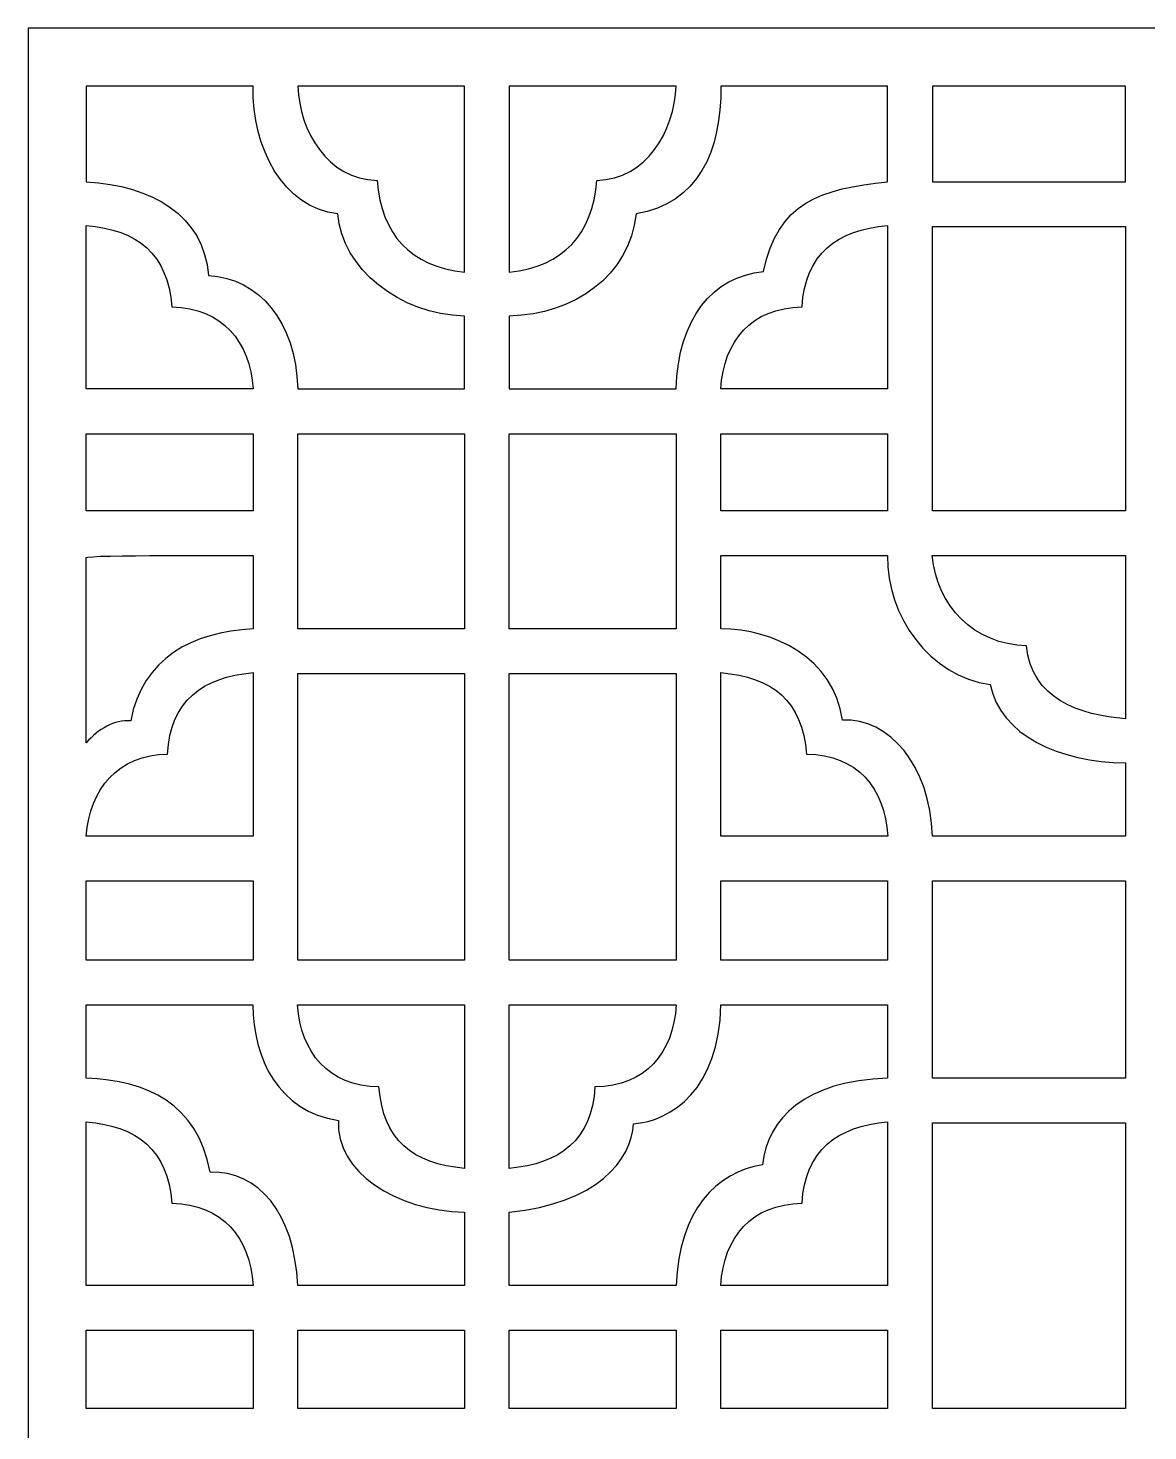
# Model space of a CAD drawing. Header units: centimetres. Extents: x 11.45 to 17.44, y -9 to -1.49.
# Drawn here: x 11.453 to 14.449, y -5.246 to -1.492 of the extents above; entities that cross this region are included whole.
import ezdxf

# ---------------------------------------------------------------- set-up
doc = ezdxf.new("R2010")
doc.units = ezdxf.units.CM
doc.header["$MEASUREMENT"] = 0
doc.layers.add('layer 1', color=7, linetype='Continuous')

msp = doc.modelspace()

# ---------------------------------------------------------------- linework, layer by layer
at = {"layer": 'layer 1', "color": 250}
for points, knots in [([(11.45299, -1.49181), (11.45299, -1.49181), (17.44413, -1.49181), (17.44413, -1.49181), (17.44413, -1.49181), (17.44413, -1.49181), (17.44413, -9.00021), (17.44413, -9.00021), (17.44413, -9.00021), (17.44413, -9.00021), (11.45299, -9.00021), (11.45299, -9.00021), (11.45299, -9.00021), (11.45299, -9.00021), (11.45299, -1.49181), (11.45299, -1.49181)], [0, 0, 0, 0, 0.2, 0.2, 0.2, 0.2, 0.4, 0.4, 0.4, 0.4, 0.6, 0.6, 0.6, 0.6, 1, 1, 1, 1]), ([(11.6086, -1.64743), (11.6086, -1.64743), (12.05479, -1.64743), (12.05479, -1.64743), (12.05479, -1.64743), (12.05243, -1.81272), (12.13554, -1.97399), (12.28136, -1.98879), (12.28136, -1.98879), (12.29324, -2.13578), (12.44651, -2.25869), (12.6206, -2.26243), (12.6206, -2.26243), (12.6206, -2.26243), (12.6206, -2.45771), (12.6206, -2.45771), (12.6206, -2.45771), (12.6206, -2.45771), (12.17434, -2.45771), (12.17434, -2.45771), (12.17434, -2.45771), (12.16852, -2.27464), (12.07121, -2.16227), (11.93577, -2.15401), (11.93577, -2.15401), (11.92299, -1.99289), (11.78441, -1.91297), (11.6086, -1.9032), (11.6086, -1.9032), (11.6086, -1.9032), (11.6086, -1.64743), (11.6086, -1.64743)], [0, 0, 0, 0, 0.1111111, 0.1111111, 0.1111111, 0.1111111, 0.2222222, 0.2222222, 0.2222222, 0.2222222, 0.3333333, 0.3333333, 0.3333333, 0.3333333, 0.4444444, 0.4444444, 0.4444444, 0.4444444, 0.5555556, 0.5555556, 0.5555556, 0.5555556, 0.6666667, 0.6666667, 0.6666667, 0.6666667, 0.7777778, 0.7777778, 0.7777778, 0.7777778, 1, 1, 1, 1]), ([(12.1745, -1.64743), (12.1745, -1.64743), (12.6206, -1.64743), (12.6206, -1.64743), (12.6206, -1.64743), (12.6206, -1.64743), (12.6206, -2.14472), (12.6206, -2.14472), (12.6206, -2.14472), (12.47602, -2.12998), (12.39798, -2.0442), (12.38663, -1.89961), (12.38663, -1.89961), (12.2527, -1.89576), (12.17979, -1.76782), (12.1745, -1.64743)], [0, 0, 0, 0, 0.2, 0.2, 0.2, 0.2, 0.4, 0.4, 0.4, 0.4, 0.6, 0.6, 0.6, 0.6, 1, 1, 1, 1]), ([(13.30613, -1.64743), (13.30613, -1.64743), (13.75235, -1.64743), (13.75235, -1.64743), (13.75235, -1.64743), (13.75235, -1.64743), (13.75235, -1.90318), (13.75235, -1.90318), (13.75235, -1.90318), (13.57434, -1.92141), (13.45687, -1.95865), (13.42063, -2.14335), (13.42063, -2.14335), (13.2849, -2.15624), (13.19219, -2.26823), (13.18632, -2.45771), (13.18632, -2.45771), (13.18632, -2.45771), (12.74034, -2.45771), (12.74034, -2.45771), (12.74034, -2.45771), (12.74034, -2.45771), (12.74034, -2.26243), (12.74034, -2.26243), (12.74034, -2.26243), (12.91442, -2.25869), (13.06129, -2.15497), (13.07957, -1.98879), (13.07957, -1.98879), (13.24456, -1.96333), (13.30849, -1.81914), (13.30613, -1.64743)], [0, 0, 0, 0, 0.1111111, 0.1111111, 0.1111111, 0.1111111, 0.2222222, 0.2222222, 0.2222222, 0.2222222, 0.3333333, 0.3333333, 0.3333333, 0.3333333, 0.4444444, 0.4444444, 0.4444444, 0.4444444, 0.5555556, 0.5555556, 0.5555556, 0.5555556, 0.6666667, 0.6666667, 0.6666667, 0.6666667, 0.7777778, 0.7777778, 0.7777778, 0.7777778, 1, 1, 1, 1]), ([(12.74034, -1.64743), (12.74034, -1.64743), (13.18645, -1.64743), (13.18645, -1.64743), (13.18645, -1.64743), (13.18116, -1.7678), (13.10826, -1.89576), (12.97432, -1.89961), (12.97432, -1.89961), (12.96297, -2.0442), (12.88493, -2.12998), (12.74034, -2.14472), (12.74034, -2.14472), (12.74034, -2.14472), (12.74034, -1.64743), (12.74034, -1.64743)], [0, 0, 0, 0, 0.2, 0.2, 0.2, 0.2, 0.4, 0.4, 0.4, 0.4, 0.6, 0.6, 0.6, 0.6, 1, 1, 1, 1]), ([(13.87208, -1.64743), (13.87208, -1.64743), (14.38869, -1.64743), (14.38869, -1.64743), (14.38869, -1.64743), (14.38869, -1.64743), (14.38869, -1.90326), (14.38869, -1.90326), (14.38869, -1.90326), (14.38869, -1.90326), (13.87208, -1.90326), (13.87208, -1.90326), (13.87208, -1.90326), (13.87208, -1.90326), (13.87208, -1.64743), (13.87208, -1.64743)], [0, 0, 0, 0, 0.2, 0.2, 0.2, 0.2, 0.4, 0.4, 0.4, 0.4, 0.6, 0.6, 0.6, 0.6, 1, 1, 1, 1]), ([(11.83731, -2.2381), (11.8265, -2.09534), (11.74602, -2.03222), (11.6086, -2.02039), (11.6086, -2.02039), (11.6086, -2.02039), (11.6086, -2.45771), (11.6086, -2.45771), (11.6086, -2.45771), (11.6086, -2.45771), (12.05494, -2.45771), (12.05494, -2.45771), (12.05494, -2.45771), (12.04606, -2.33043), (11.97345, -2.24066), (11.83731, -2.2381)], [0, 0, 0, 0, 0.2, 0.2, 0.2, 0.2, 0.4, 0.4, 0.4, 0.4, 0.6, 0.6, 0.6, 0.6, 1, 1, 1, 1]), ([(13.75235, -2.45771), (13.75235, -2.45771), (13.75235, -2.02038), (13.75235, -2.02038), (13.75235, -2.02038), (13.61713, -2.03191), (13.53159, -2.09604), (13.52337, -2.2381), (13.52337, -2.2381), (13.38672, -2.24066), (13.31476, -2.32818), (13.30573, -2.45771), (13.30573, -2.45771), (13.30573, -2.45771), (13.75235, -2.45771), (13.75235, -2.45771)], [0, 0, 0, 0, 0.2, 0.2, 0.2, 0.2, 0.4, 0.4, 0.4, 0.4, 0.6, 0.6, 0.6, 0.6, 1, 1, 1, 1]), ([(14.38869, -2.02301), (14.38869, -2.02301), (13.87208, -2.02301), (13.87208, -2.02301), (13.87208, -2.02301), (13.87208, -2.02301), (13.87208, -2.78396), (13.87208, -2.78396), (13.87208, -2.78396), (13.87208, -2.78396), (14.38869, -2.78396), (14.38869, -2.78396), (14.38869, -2.78396), (14.38869, -2.78396), (14.38869, -2.02301), (14.38869, -2.02301)], [0, 0, 0, 0, 0.2, 0.2, 0.2, 0.2, 0.4, 0.4, 0.4, 0.4, 0.6, 0.6, 0.6, 0.6, 1, 1, 1, 1]), ([(12.05474, -2.78396), (12.05474, -2.78396), (12.05474, -2.57746), (12.05474, -2.57746), (12.05474, -2.57746), (12.05474, -2.57746), (11.6086, -2.57746), (11.6086, -2.57746), (11.6086, -2.57746), (11.6086, -2.57746), (11.6086, -2.78396), (11.6086, -2.78396), (11.6086, -2.78396), (11.6086, -2.78396), (12.05474, -2.78396), (12.05474, -2.78396)], [0, 0, 0, 0, 0.2, 0.2, 0.2, 0.2, 0.4, 0.4, 0.4, 0.4, 0.6, 0.6, 0.6, 0.6, 1, 1, 1, 1]), ([(12.6206, -3.09966), (12.6206, -3.09966), (12.6206, -2.57746), (12.6206, -2.57746), (12.6206, -2.57746), (12.6206, -2.57746), (12.17448, -2.57746), (12.17448, -2.57746), (12.17448, -2.57746), (12.17448, -2.57746), (12.17448, -3.09966), (12.17448, -3.09966), (12.17448, -3.09966), (12.17448, -3.09966), (12.6206, -3.09966), (12.6206, -3.09966)], [0, 0, 0, 0, 0.2, 0.2, 0.2, 0.2, 0.4, 0.4, 0.4, 0.4, 0.6, 0.6, 0.6, 0.6, 1, 1, 1, 1]), ([(12.74034, -2.57746), (12.74034, -2.57746), (12.74034, -3.09966), (12.74034, -3.09966), (12.74034, -3.09966), (12.74034, -3.09966), (13.18647, -3.09966), (13.18647, -3.09966), (13.18647, -3.09966), (13.18647, -3.09966), (13.18647, -2.57746), (13.18647, -2.57746), (13.18647, -2.57746), (13.18647, -2.57746), (12.74034, -2.57746), (12.74034, -2.57746)], [0, 0, 0, 0, 0.2, 0.2, 0.2, 0.2, 0.4, 0.4, 0.4, 0.4, 0.6, 0.6, 0.6, 0.6, 1, 1, 1, 1]), ([(13.75235, -2.78396), (13.75235, -2.78396), (13.75235, -2.57746), (13.75235, -2.57746), (13.75235, -2.57746), (13.75235, -2.57746), (13.3062, -2.57746), (13.3062, -2.57746), (13.3062, -2.57746), (13.3062, -2.57746), (13.3062, -2.78396), (13.3062, -2.78396), (13.3062, -2.78396), (13.3062, -2.78396), (13.75235, -2.78396), (13.75235, -2.78396)], [0, 0, 0, 0, 0.2, 0.2, 0.2, 0.2, 0.4, 0.4, 0.4, 0.4, 0.6, 0.6, 0.6, 0.6, 1, 1, 1, 1]), ([(11.6086, -2.90898), (11.6086, -2.90898), (11.6086, -3.40481), (11.6086, -3.40481), (11.6086, -3.40481), (11.64173, -3.36683), (11.68251, -3.34259), (11.72756, -3.34603), (11.72756, -3.34603), (11.75822, -3.17784), (11.89345, -3.10797), (12.05474, -3.09958), (12.05474, -3.09958), (12.05474, -3.09958), (12.05474, -2.90371), (12.05474, -2.90371), (12.05474, -2.90371), (12.01751, -2.90371), (11.60897, -2.90081), (11.6086, -2.90898)], [0, 0, 0, 0, 0.1666667, 0.1666667, 0.1666667, 0.1666667, 0.3333333, 0.3333333, 0.3333333, 0.3333333, 0.5, 0.5, 0.5, 0.5, 0.6666667, 0.6666667, 0.6666667, 0.6666667, 1, 1, 1, 1]), ([(14.38869, -3.45798), (14.21169, -3.45694), (14.05329, -3.38364), (14.02682, -3.24858), (14.02682, -3.24858), (13.86482, -3.2281), (13.74865, -3.06333), (13.75209, -2.90371), (13.75209, -2.90371), (13.75209, -2.90371), (13.3062, -2.90371), (13.3062, -2.90371), (13.3062, -2.90371), (13.3062, -2.90371), (13.3062, -3.09958), (13.3062, -3.09958), (13.3062, -3.09958), (13.44674, -3.09947), (13.60923, -3.17767), (13.63118, -3.34356), (13.63118, -3.34356), (13.75562, -3.33772), (13.86634, -3.46434), (13.87222, -3.65412), (13.87222, -3.65412), (13.87222, -3.65412), (14.38869, -3.65412), (14.38869, -3.65412), (14.38869, -3.65412), (14.38869, -3.65412), (14.38869, -3.45798), (14.38869, -3.45798)], [0, 0, 0, 0, 0.1111111, 0.1111111, 0.1111111, 0.1111111, 0.2222222, 0.2222222, 0.2222222, 0.2222222, 0.3333333, 0.3333333, 0.3333333, 0.3333333, 0.4444444, 0.4444444, 0.4444444, 0.4444444, 0.5555556, 0.5555556, 0.5555556, 0.5555556, 0.6666667, 0.6666667, 0.6666667, 0.6666667, 0.7777778, 0.7777778, 0.7777778, 0.7777778, 1, 1, 1, 1]), ([(14.12354, -3.14494), (14.13606, -3.28555), (14.26627, -3.33135), (14.38869, -3.34017), (14.38869, -3.34017), (14.38869, -3.34017), (14.38869, -2.90371), (14.38869, -2.90371), (14.38869, -2.90371), (14.38869, -2.90371), (13.87145, -2.90371), (13.87145, -2.90371), (13.87145, -2.90371), (13.88295, -3.03842), (13.98492, -3.14158), (14.12354, -3.14494)], [0, 0, 0, 0, 0.2, 0.2, 0.2, 0.2, 0.4, 0.4, 0.4, 0.4, 0.6, 0.6, 0.6, 0.6, 1, 1, 1, 1]), ([(11.6086, -3.65401), (11.6086, -3.65401), (12.05474, -3.65412), (12.05474, -3.65412), (12.05474, -3.65412), (12.05474, -3.65412), (12.05474, -3.21678), (12.05474, -3.21678), (12.05474, -3.21678), (11.9195, -3.22831), (11.834, -3.29243), (11.82578, -3.43451), (11.82578, -3.43451), (11.69482, -3.43697), (11.61742, -3.52745), (11.6086, -3.65401)], [0, 0, 0, 0, 0.2, 0.2, 0.2, 0.2, 0.4, 0.4, 0.4, 0.4, 0.6, 0.6, 0.6, 0.6, 1, 1, 1, 1]), ([(12.6206, -3.98622), (12.6206, -3.98622), (12.6206, -3.21941), (12.6206, -3.21941), (12.6206, -3.21941), (12.6206, -3.21941), (12.17448, -3.21941), (12.17448, -3.21941), (12.17448, -3.21941), (12.17448, -3.21941), (12.17448, -3.98622), (12.17448, -3.98622), (12.17448, -3.98622), (12.17448, -3.98622), (12.6206, -3.98622), (12.6206, -3.98622)], [0, 0, 0, 0, 0.2, 0.2, 0.2, 0.2, 0.4, 0.4, 0.4, 0.4, 0.6, 0.6, 0.6, 0.6, 1, 1, 1, 1]), ([(12.74034, -3.21941), (12.74034, -3.21941), (12.74034, -3.98622), (12.74034, -3.98622), (12.74034, -3.98622), (12.74034, -3.98622), (13.18647, -3.98622), (13.18647, -3.98622), (13.18647, -3.98622), (13.18647, -3.98622), (13.18647, -3.21941), (13.18647, -3.21941), (13.18647, -3.21941), (13.18647, -3.21941), (12.74034, -3.21941), (12.74034, -3.21941)], [0, 0, 0, 0, 0.2, 0.2, 0.2, 0.2, 0.4, 0.4, 0.4, 0.4, 0.6, 0.6, 0.6, 0.6, 1, 1, 1, 1]), ([(13.7528, -3.65412), (13.74379, -3.5246), (13.67188, -3.43708), (13.53517, -3.43451), (13.53517, -3.43451), (13.52435, -3.2916), (13.44377, -3.22852), (13.3062, -3.21678), (13.3062, -3.21678), (13.3062, -3.21678), (13.3062, -3.65412), (13.3062, -3.65412), (13.3062, -3.65412), (13.3062, -3.65412), (13.7528, -3.65412), (13.7528, -3.65412)], [0, 0, 0, 0, 0.2, 0.2, 0.2, 0.2, 0.4, 0.4, 0.4, 0.4, 0.6, 0.6, 0.6, 0.6, 1, 1, 1, 1]), ([(11.6086, -3.98622), (11.6086, -3.98622), (12.05474, -3.98622), (12.05474, -3.98622), (12.05474, -3.98622), (12.05474, -3.98622), (12.05474, -3.77387), (12.05474, -3.77387), (12.05474, -3.77387), (12.05474, -3.77387), (11.6086, -3.77387), (11.6086, -3.77387), (11.6086, -3.77387), (11.6086, -3.77387), (11.6086, -3.98622), (11.6086, -3.98622)], [0, 0, 0, 0, 0.2, 0.2, 0.2, 0.2, 0.4, 0.4, 0.4, 0.4, 0.6, 0.6, 0.6, 0.6, 1, 1, 1, 1]), ([(13.75235, -3.77387), (13.75235, -3.77387), (13.3062, -3.77387), (13.3062, -3.77387), (13.3062, -3.77387), (13.3062, -3.77387), (13.3062, -3.98622), (13.3062, -3.98622), (13.3062, -3.98622), (13.3062, -3.98622), (13.75235, -3.98622), (13.75235, -3.98622), (13.75235, -3.98622), (13.75235, -3.98622), (13.75235, -3.77387), (13.75235, -3.77387)], [0, 0, 0, 0, 0.2, 0.2, 0.2, 0.2, 0.4, 0.4, 0.4, 0.4, 0.6, 0.6, 0.6, 0.6, 1, 1, 1, 1]), ([(14.38869, -3.77387), (14.38869, -3.77387), (13.87208, -3.77387), (13.87208, -3.77387), (13.87208, -3.77387), (13.87208, -3.77387), (13.87208, -4.30192), (13.87208, -4.30192), (13.87208, -4.30192), (13.87208, -4.30192), (14.38869, -4.30192), (14.38869, -4.30192), (14.38869, -4.30192), (14.38869, -4.30192), (14.38869, -3.77387), (14.38869, -3.77387)], [0, 0, 0, 0, 0.2, 0.2, 0.2, 0.2, 0.4, 0.4, 0.4, 0.4, 0.6, 0.6, 0.6, 0.6, 1, 1, 1, 1]), ([(12.6206, -4.66049), (12.43648, -4.65694), (12.27503, -4.5511), (12.28309, -4.41539), (12.28309, -4.41539), (12.12292, -4.39082), (12.05429, -4.24844), (12.05459, -4.10596), (12.05459, -4.10596), (12.05459, -4.10596), (11.6086, -4.10596), (11.6086, -4.10596), (11.6086, -4.10596), (11.6086, -4.10596), (11.6086, -4.30186), (11.6086, -4.30186), (11.6086, -4.30186), (11.77214, -4.30951), (11.90481, -4.36803), (11.93992, -4.55311), (11.93992, -4.55311), (12.06924, -4.55092), (12.16463, -4.66042), (12.17462, -4.8564), (12.17462, -4.8564), (12.17462, -4.8564), (12.6206, -4.8564), (12.6206, -4.8564), (12.6206, -4.8564), (12.6206, -4.8564), (12.6206, -4.66049), (12.6206, -4.66049), (12.6206, -4.66049), (12.6206, -4.66049), (12.6206, -4.66049), (12.6206, -4.66049)], [0, 0, 0, 0, 0.1, 0.1, 0.1, 0.1, 0.2, 0.2, 0.2, 0.2, 0.3, 0.3, 0.3, 0.3, 0.4, 0.4, 0.4, 0.4, 0.5, 0.5, 0.5, 0.5, 0.6, 0.6, 0.6, 0.6, 0.7, 0.7, 0.7, 0.7, 0.8, 0.8, 0.8, 0.8, 1, 1, 1, 1]), ([(12.39163, -4.32557), (12.40238, -4.46784), (12.48263, -4.5315), (12.6206, -4.54331), (12.6206, -4.54331), (12.6206, -4.54331), (12.6206, -4.10596), (12.6206, -4.10596), (12.6206, -4.10596), (12.6206, -4.10596), (12.17398, -4.10596), (12.17398, -4.10596), (12.17398, -4.10596), (12.18286, -4.23322), (12.25548, -4.32302), (12.39163, -4.32557)], [0, 0, 0, 0, 0.2, 0.2, 0.2, 0.2, 0.4, 0.4, 0.4, 0.4, 0.6, 0.6, 0.6, 0.6, 1, 1, 1, 1]), ([(12.74034, -4.10596), (12.74034, -4.10596), (12.74034, -4.54331), (12.74034, -4.54331), (12.74034, -4.54331), (12.8756, -4.53173), (12.96105, -4.46767), (12.96931, -4.32557), (12.96931, -4.32557), (13.10596, -4.32301), (13.17791, -4.23549), (13.18695, -4.10596), (13.18695, -4.10596), (13.18695, -4.10596), (12.74034, -4.10596), (12.74034, -4.10596)], [0, 0, 0, 0, 0.2, 0.2, 0.2, 0.2, 0.4, 0.4, 0.4, 0.4, 0.6, 0.6, 0.6, 0.6, 1, 1, 1, 1]), ([(13.41796, -4.53377), (13.43045, -4.40968), (13.53169, -4.30874), (13.75235, -4.30186), (13.75235, -4.30186), (13.75235, -4.30186), (13.75235, -4.10596), (13.75235, -4.10596), (13.75235, -4.10596), (13.75235, -4.10596), (13.30636, -4.10596), (13.30636, -4.10596), (13.30636, -4.10596), (13.30237, -4.33086), (13.17434, -4.4172), (13.07216, -4.42382), (13.07216, -4.42382), (13.06938, -4.5204), (12.97261, -4.63828), (12.74034, -4.66049), (12.74034, -4.66049), (12.74034, -4.66049), (12.74034, -4.8564), (12.74034, -4.8564), (12.74034, -4.8564), (12.74034, -4.8564), (13.18632, -4.8564), (13.18632, -4.8564), (13.18632, -4.8564), (13.19416, -4.65613), (13.29475, -4.55258), (13.41796, -4.53377)], [0, 0, 0, 0, 0.1111111, 0.1111111, 0.1111111, 0.1111111, 0.2222222, 0.2222222, 0.2222222, 0.2222222, 0.3333333, 0.3333333, 0.3333333, 0.3333333, 0.4444444, 0.4444444, 0.4444444, 0.4444444, 0.5555556, 0.5555556, 0.5555556, 0.5555556, 0.6666667, 0.6666667, 0.6666667, 0.6666667, 0.7777778, 0.7777778, 0.7777778, 0.7777778, 1, 1, 1, 1]), ([(11.83757, -4.63676), (11.82675, -4.49386), (11.74616, -4.43077), (11.6086, -4.41905), (11.6086, -4.41905), (11.6086, -4.41905), (11.6086, -4.8564), (11.6086, -4.8564), (11.6086, -4.8564), (11.6086, -4.8564), (12.0552, -4.8564), (12.0552, -4.8564), (12.0552, -4.8564), (12.04634, -4.72911), (11.97373, -4.63931), (11.83757, -4.63676)], [0, 0, 0, 0, 0.2, 0.2, 0.2, 0.2, 0.4, 0.4, 0.4, 0.4, 0.6, 0.6, 0.6, 0.6, 1, 1, 1, 1]), ([(13.75235, -4.8564), (13.75235, -4.8564), (13.75235, -4.41905), (13.75235, -4.41905), (13.75235, -4.41905), (13.61713, -4.43057), (13.53159, -4.4947), (13.52337, -4.63676), (13.52337, -4.63676), (13.38671, -4.63932), (13.31477, -4.72686), (13.30573, -4.8564), (13.30573, -4.8564), (13.30573, -4.8564), (13.75235, -4.8564), (13.75235, -4.8564)], [0, 0, 0, 0, 0.2, 0.2, 0.2, 0.2, 0.4, 0.4, 0.4, 0.4, 0.6, 0.6, 0.6, 0.6, 1, 1, 1, 1]), ([(14.38869, -4.42166), (14.38869, -4.42166), (13.87208, -4.42166), (13.87208, -4.42166), (13.87208, -4.42166), (13.87208, -4.42166), (13.87208, -5.18614), (13.87208, -5.18614), (13.87208, -5.18614), (13.87208, -5.18614), (14.38869, -5.18614), (14.38869, -5.18614), (14.38869, -5.18614), (14.38869, -5.18614), (14.38869, -4.42166), (14.38869, -4.42166)], [0, 0, 0, 0, 0.2, 0.2, 0.2, 0.2, 0.4, 0.4, 0.4, 0.4, 0.6, 0.6, 0.6, 0.6, 1, 1, 1, 1]), ([(12.05474, -4.97613), (12.05474, -4.97613), (11.6086, -4.97613), (11.6086, -4.97613), (11.6086, -4.97613), (11.6086, -4.97613), (11.6086, -5.18614), (11.6086, -5.18614), (11.6086, -5.18614), (11.6086, -5.18614), (12.05474, -5.18614), (12.05474, -5.18614), (12.05474, -5.18614), (12.05474, -5.18614), (12.05474, -4.97613), (12.05474, -4.97613)], [0, 0, 0, 0, 0.2, 0.2, 0.2, 0.2, 0.4, 0.4, 0.4, 0.4, 0.6, 0.6, 0.6, 0.6, 1, 1, 1, 1]), ([(12.6206, -4.97613), (12.6206, -4.97613), (12.17448, -4.97613), (12.17448, -4.97613), (12.17448, -4.97613), (12.17448, -4.97613), (12.17448, -5.18614), (12.17448, -5.18614), (12.17448, -5.18614), (12.17448, -5.18614), (12.6206, -5.18614), (12.6206, -5.18614), (12.6206, -5.18614), (12.6206, -5.18614), (12.6206, -4.97613), (12.6206, -4.97613)], [0, 0, 0, 0, 0.2, 0.2, 0.2, 0.2, 0.4, 0.4, 0.4, 0.4, 0.6, 0.6, 0.6, 0.6, 1, 1, 1, 1]), ([(13.18647, -5.18614), (13.18647, -5.18614), (13.18647, -4.97613), (13.18647, -4.97613), (13.18647, -4.97613), (13.18647, -4.97613), (12.74034, -4.97613), (12.74034, -4.97613), (12.74034, -4.97613), (12.74034, -4.97613), (12.74034, -5.18614), (12.74034, -5.18614), (12.74034, -5.18614), (12.74034, -5.18614), (13.18647, -5.18614), (13.18647, -5.18614)], [0, 0, 0, 0, 0.2, 0.2, 0.2, 0.2, 0.4, 0.4, 0.4, 0.4, 0.6, 0.6, 0.6, 0.6, 1, 1, 1, 1]), ([(13.3062, -4.97613), (13.3062, -4.97613), (13.3062, -5.18614), (13.3062, -5.18614), (13.3062, -5.18614), (13.3062, -5.18614), (13.75235, -5.18614), (13.75235, -5.18614), (13.75235, -5.18614), (13.75235, -5.18614), (13.75235, -4.97613), (13.75235, -4.97613), (13.75235, -4.97613), (13.75235, -4.97613), (13.3062, -4.97613), (13.3062, -4.97613)], [0, 0, 0, 0, 0.2, 0.2, 0.2, 0.2, 0.4, 0.4, 0.4, 0.4, 0.6, 0.6, 0.6, 0.6, 1, 1, 1, 1])]:
    msp.add_open_spline(points, degree=3, knots=knots, dxfattribs=at)
at = {"layer": 'layer 1', "color": 250, "lineweight": 9}
for points, knots in [([(11.45299, -1.49181), (11.45299, -1.49181), (17.44413, -1.49181), (17.44413, -1.49181), (17.44413, -1.49181), (17.44413, -1.49181), (17.44413, -9.00021), (17.44413, -9.00021), (17.44413, -9.00021), (17.44413, -9.00021), (11.45299, -9.00021), (11.45299, -9.00021), (11.45299, -9.00021), (11.45299, -9.00021), (11.45299, -1.49181), (11.45299, -1.49181)], [0, 0, 0, 0, 0.2, 0.2, 0.2, 0.2, 0.4, 0.4, 0.4, 0.4, 0.6, 0.6, 0.6, 0.6, 1, 1, 1, 1]), ([(11.6086, -1.64743), (11.6086, -1.64743), (12.05479, -1.64743), (12.05479, -1.64743), (12.05479, -1.64743), (12.05243, -1.81272), (12.13554, -1.97399), (12.28136, -1.98879), (12.28136, -1.98879), (12.29324, -2.13578), (12.44651, -2.25869), (12.6206, -2.26243), (12.6206, -2.26243), (12.6206, -2.26243), (12.6206, -2.45771), (12.6206, -2.45771), (12.6206, -2.45771), (12.6206, -2.45771), (12.17434, -2.45771), (12.17434, -2.45771), (12.17434, -2.45771), (12.16852, -2.27464), (12.07121, -2.16227), (11.93577, -2.15401), (11.93577, -2.15401), (11.92299, -1.99289), (11.78441, -1.91297), (11.6086, -1.9032), (11.6086, -1.9032), (11.6086, -1.9032), (11.6086, -1.64743), (11.6086, -1.64743)], [0, 0, 0, 0, 0.1111111, 0.1111111, 0.1111111, 0.1111111, 0.2222222, 0.2222222, 0.2222222, 0.2222222, 0.3333333, 0.3333333, 0.3333333, 0.3333333, 0.4444444, 0.4444444, 0.4444444, 0.4444444, 0.5555556, 0.5555556, 0.5555556, 0.5555556, 0.6666667, 0.6666667, 0.6666667, 0.6666667, 0.7777778, 0.7777778, 0.7777778, 0.7777778, 1, 1, 1, 1]), ([(12.1745, -1.64743), (12.1745, -1.64743), (12.6206, -1.64743), (12.6206, -1.64743), (12.6206, -1.64743), (12.6206, -1.64743), (12.6206, -2.14472), (12.6206, -2.14472), (12.6206, -2.14472), (12.47602, -2.12998), (12.39798, -2.0442), (12.38663, -1.89961), (12.38663, -1.89961), (12.2527, -1.89576), (12.17979, -1.76782), (12.1745, -1.64743)], [0, 0, 0, 0, 0.2, 0.2, 0.2, 0.2, 0.4, 0.4, 0.4, 0.4, 0.6, 0.6, 0.6, 0.6, 1, 1, 1, 1]), ([(13.30613, -1.64743), (13.30613, -1.64743), (13.75235, -1.64743), (13.75235, -1.64743), (13.75235, -1.64743), (13.75235, -1.64743), (13.75235, -1.90318), (13.75235, -1.90318), (13.75235, -1.90318), (13.57434, -1.92141), (13.45687, -1.95865), (13.42063, -2.14335), (13.42063, -2.14335), (13.2849, -2.15624), (13.19219, -2.26823), (13.18632, -2.45771), (13.18632, -2.45771), (13.18632, -2.45771), (12.74034, -2.45771), (12.74034, -2.45771), (12.74034, -2.45771), (12.74034, -2.45771), (12.74034, -2.26243), (12.74034, -2.26243), (12.74034, -2.26243), (12.91442, -2.25869), (13.06129, -2.15497), (13.07957, -1.98879), (13.07957, -1.98879), (13.24456, -1.96333), (13.30849, -1.81914), (13.30613, -1.64743)], [0, 0, 0, 0, 0.1111111, 0.1111111, 0.1111111, 0.1111111, 0.2222222, 0.2222222, 0.2222222, 0.2222222, 0.3333333, 0.3333333, 0.3333333, 0.3333333, 0.4444444, 0.4444444, 0.4444444, 0.4444444, 0.5555556, 0.5555556, 0.5555556, 0.5555556, 0.6666667, 0.6666667, 0.6666667, 0.6666667, 0.7777778, 0.7777778, 0.7777778, 0.7777778, 1, 1, 1, 1]), ([(12.74034, -1.64743), (12.74034, -1.64743), (13.18645, -1.64743), (13.18645, -1.64743), (13.18645, -1.64743), (13.18116, -1.7678), (13.10826, -1.89576), (12.97432, -1.89961), (12.97432, -1.89961), (12.96297, -2.0442), (12.88493, -2.12998), (12.74034, -2.14472), (12.74034, -2.14472), (12.74034, -2.14472), (12.74034, -1.64743), (12.74034, -1.64743)], [0, 0, 0, 0, 0.2, 0.2, 0.2, 0.2, 0.4, 0.4, 0.4, 0.4, 0.6, 0.6, 0.6, 0.6, 1, 1, 1, 1]), ([(13.87208, -1.64743), (13.87208, -1.64743), (14.38869, -1.64743), (14.38869, -1.64743), (14.38869, -1.64743), (14.38869, -1.64743), (14.38869, -1.90326), (14.38869, -1.90326), (14.38869, -1.90326), (14.38869, -1.90326), (13.87208, -1.90326), (13.87208, -1.90326), (13.87208, -1.90326), (13.87208, -1.90326), (13.87208, -1.64743), (13.87208, -1.64743)], [0, 0, 0, 0, 0.2, 0.2, 0.2, 0.2, 0.4, 0.4, 0.4, 0.4, 0.6, 0.6, 0.6, 0.6, 1, 1, 1, 1]), ([(11.83731, -2.2381), (11.8265, -2.09534), (11.74602, -2.03222), (11.6086, -2.02039), (11.6086, -2.02039), (11.6086, -2.02039), (11.6086, -2.45771), (11.6086, -2.45771), (11.6086, -2.45771), (11.6086, -2.45771), (12.05494, -2.45771), (12.05494, -2.45771), (12.05494, -2.45771), (12.04606, -2.33043), (11.97345, -2.24066), (11.83731, -2.2381)], [0, 0, 0, 0, 0.2, 0.2, 0.2, 0.2, 0.4, 0.4, 0.4, 0.4, 0.6, 0.6, 0.6, 0.6, 1, 1, 1, 1]), ([(13.75235, -2.45771), (13.75235, -2.45771), (13.75235, -2.02038), (13.75235, -2.02038), (13.75235, -2.02038), (13.61713, -2.03191), (13.53159, -2.09604), (13.52337, -2.2381), (13.52337, -2.2381), (13.38672, -2.24066), (13.31476, -2.32818), (13.30573, -2.45771), (13.30573, -2.45771), (13.30573, -2.45771), (13.75235, -2.45771), (13.75235, -2.45771)], [0, 0, 0, 0, 0.2, 0.2, 0.2, 0.2, 0.4, 0.4, 0.4, 0.4, 0.6, 0.6, 0.6, 0.6, 1, 1, 1, 1]), ([(14.38869, -2.02301), (14.38869, -2.02301), (13.87208, -2.02301), (13.87208, -2.02301), (13.87208, -2.02301), (13.87208, -2.02301), (13.87208, -2.78396), (13.87208, -2.78396), (13.87208, -2.78396), (13.87208, -2.78396), (14.38869, -2.78396), (14.38869, -2.78396), (14.38869, -2.78396), (14.38869, -2.78396), (14.38869, -2.02301), (14.38869, -2.02301)], [0, 0, 0, 0, 0.2, 0.2, 0.2, 0.2, 0.4, 0.4, 0.4, 0.4, 0.6, 0.6, 0.6, 0.6, 1, 1, 1, 1]), ([(12.05474, -2.78396), (12.05474, -2.78396), (12.05474, -2.57746), (12.05474, -2.57746), (12.05474, -2.57746), (12.05474, -2.57746), (11.6086, -2.57746), (11.6086, -2.57746), (11.6086, -2.57746), (11.6086, -2.57746), (11.6086, -2.78396), (11.6086, -2.78396), (11.6086, -2.78396), (11.6086, -2.78396), (12.05474, -2.78396), (12.05474, -2.78396)], [0, 0, 0, 0, 0.2, 0.2, 0.2, 0.2, 0.4, 0.4, 0.4, 0.4, 0.6, 0.6, 0.6, 0.6, 1, 1, 1, 1]), ([(12.6206, -3.09966), (12.6206, -3.09966), (12.6206, -2.57746), (12.6206, -2.57746), (12.6206, -2.57746), (12.6206, -2.57746), (12.17448, -2.57746), (12.17448, -2.57746), (12.17448, -2.57746), (12.17448, -2.57746), (12.17448, -3.09966), (12.17448, -3.09966), (12.17448, -3.09966), (12.17448, -3.09966), (12.6206, -3.09966), (12.6206, -3.09966)], [0, 0, 0, 0, 0.2, 0.2, 0.2, 0.2, 0.4, 0.4, 0.4, 0.4, 0.6, 0.6, 0.6, 0.6, 1, 1, 1, 1]), ([(12.74034, -2.57746), (12.74034, -2.57746), (12.74034, -3.09966), (12.74034, -3.09966), (12.74034, -3.09966), (12.74034, -3.09966), (13.18647, -3.09966), (13.18647, -3.09966), (13.18647, -3.09966), (13.18647, -3.09966), (13.18647, -2.57746), (13.18647, -2.57746), (13.18647, -2.57746), (13.18647, -2.57746), (12.74034, -2.57746), (12.74034, -2.57746)], [0, 0, 0, 0, 0.2, 0.2, 0.2, 0.2, 0.4, 0.4, 0.4, 0.4, 0.6, 0.6, 0.6, 0.6, 1, 1, 1, 1]), ([(13.75235, -2.78396), (13.75235, -2.78396), (13.75235, -2.57746), (13.75235, -2.57746), (13.75235, -2.57746), (13.75235, -2.57746), (13.3062, -2.57746), (13.3062, -2.57746), (13.3062, -2.57746), (13.3062, -2.57746), (13.3062, -2.78396), (13.3062, -2.78396), (13.3062, -2.78396), (13.3062, -2.78396), (13.75235, -2.78396), (13.75235, -2.78396)], [0, 0, 0, 0, 0.2, 0.2, 0.2, 0.2, 0.4, 0.4, 0.4, 0.4, 0.6, 0.6, 0.6, 0.6, 1, 1, 1, 1]), ([(11.6086, -2.90898), (11.6086, -2.90898), (11.6086, -3.40481), (11.6086, -3.40481), (11.6086, -3.40481), (11.64173, -3.36683), (11.68251, -3.34259), (11.72756, -3.34603), (11.72756, -3.34603), (11.75822, -3.17784), (11.89345, -3.10797), (12.05474, -3.09958), (12.05474, -3.09958), (12.05474, -3.09958), (12.05474, -2.90371), (12.05474, -2.90371), (12.05474, -2.90371), (12.01751, -2.90371), (11.60897, -2.90081), (11.6086, -2.90898)], [0, 0, 0, 0, 0.1666667, 0.1666667, 0.1666667, 0.1666667, 0.3333333, 0.3333333, 0.3333333, 0.3333333, 0.5, 0.5, 0.5, 0.5, 0.6666667, 0.6666667, 0.6666667, 0.6666667, 1, 1, 1, 1]), ([(14.38869, -3.45798), (14.21169, -3.45694), (14.05329, -3.38364), (14.02682, -3.24858), (14.02682, -3.24858), (13.86482, -3.2281), (13.74865, -3.06333), (13.75209, -2.90371), (13.75209, -2.90371), (13.75209, -2.90371), (13.3062, -2.90371), (13.3062, -2.90371), (13.3062, -2.90371), (13.3062, -2.90371), (13.3062, -3.09958), (13.3062, -3.09958), (13.3062, -3.09958), (13.44674, -3.09947), (13.60923, -3.17767), (13.63118, -3.34356), (13.63118, -3.34356), (13.75562, -3.33772), (13.86634, -3.46434), (13.87222, -3.65412), (13.87222, -3.65412), (13.87222, -3.65412), (14.38869, -3.65412), (14.38869, -3.65412), (14.38869, -3.65412), (14.38869, -3.65412), (14.38869, -3.45798), (14.38869, -3.45798)], [0, 0, 0, 0, 0.1111111, 0.1111111, 0.1111111, 0.1111111, 0.2222222, 0.2222222, 0.2222222, 0.2222222, 0.3333333, 0.3333333, 0.3333333, 0.3333333, 0.4444444, 0.4444444, 0.4444444, 0.4444444, 0.5555556, 0.5555556, 0.5555556, 0.5555556, 0.6666667, 0.6666667, 0.6666667, 0.6666667, 0.7777778, 0.7777778, 0.7777778, 0.7777778, 1, 1, 1, 1]), ([(14.12354, -3.14494), (14.13606, -3.28555), (14.26627, -3.33135), (14.38869, -3.34017), (14.38869, -3.34017), (14.38869, -3.34017), (14.38869, -2.90371), (14.38869, -2.90371), (14.38869, -2.90371), (14.38869, -2.90371), (13.87145, -2.90371), (13.87145, -2.90371), (13.87145, -2.90371), (13.88295, -3.03842), (13.98492, -3.14158), (14.12354, -3.14494)], [0, 0, 0, 0, 0.2, 0.2, 0.2, 0.2, 0.4, 0.4, 0.4, 0.4, 0.6, 0.6, 0.6, 0.6, 1, 1, 1, 1]), ([(11.6086, -3.65401), (11.6086, -3.65401), (12.05474, -3.65412), (12.05474, -3.65412), (12.05474, -3.65412), (12.05474, -3.65412), (12.05474, -3.21678), (12.05474, -3.21678), (12.05474, -3.21678), (11.9195, -3.22831), (11.834, -3.29243), (11.82578, -3.43451), (11.82578, -3.43451), (11.69482, -3.43697), (11.61742, -3.52745), (11.6086, -3.65401)], [0, 0, 0, 0, 0.2, 0.2, 0.2, 0.2, 0.4, 0.4, 0.4, 0.4, 0.6, 0.6, 0.6, 0.6, 1, 1, 1, 1]), ([(12.6206, -3.98622), (12.6206, -3.98622), (12.6206, -3.21941), (12.6206, -3.21941), (12.6206, -3.21941), (12.6206, -3.21941), (12.17448, -3.21941), (12.17448, -3.21941), (12.17448, -3.21941), (12.17448, -3.21941), (12.17448, -3.98622), (12.17448, -3.98622), (12.17448, -3.98622), (12.17448, -3.98622), (12.6206, -3.98622), (12.6206, -3.98622)], [0, 0, 0, 0, 0.2, 0.2, 0.2, 0.2, 0.4, 0.4, 0.4, 0.4, 0.6, 0.6, 0.6, 0.6, 1, 1, 1, 1]), ([(12.74034, -3.21941), (12.74034, -3.21941), (12.74034, -3.98622), (12.74034, -3.98622), (12.74034, -3.98622), (12.74034, -3.98622), (13.18647, -3.98622), (13.18647, -3.98622), (13.18647, -3.98622), (13.18647, -3.98622), (13.18647, -3.21941), (13.18647, -3.21941), (13.18647, -3.21941), (13.18647, -3.21941), (12.74034, -3.21941), (12.74034, -3.21941)], [0, 0, 0, 0, 0.2, 0.2, 0.2, 0.2, 0.4, 0.4, 0.4, 0.4, 0.6, 0.6, 0.6, 0.6, 1, 1, 1, 1]), ([(13.7528, -3.65412), (13.74379, -3.5246), (13.67188, -3.43708), (13.53517, -3.43451), (13.53517, -3.43451), (13.52435, -3.2916), (13.44377, -3.22852), (13.3062, -3.21678), (13.3062, -3.21678), (13.3062, -3.21678), (13.3062, -3.65412), (13.3062, -3.65412), (13.3062, -3.65412), (13.3062, -3.65412), (13.7528, -3.65412), (13.7528, -3.65412)], [0, 0, 0, 0, 0.2, 0.2, 0.2, 0.2, 0.4, 0.4, 0.4, 0.4, 0.6, 0.6, 0.6, 0.6, 1, 1, 1, 1]), ([(11.6086, -3.98622), (11.6086, -3.98622), (12.05474, -3.98622), (12.05474, -3.98622), (12.05474, -3.98622), (12.05474, -3.98622), (12.05474, -3.77387), (12.05474, -3.77387), (12.05474, -3.77387), (12.05474, -3.77387), (11.6086, -3.77387), (11.6086, -3.77387), (11.6086, -3.77387), (11.6086, -3.77387), (11.6086, -3.98622), (11.6086, -3.98622)], [0, 0, 0, 0, 0.2, 0.2, 0.2, 0.2, 0.4, 0.4, 0.4, 0.4, 0.6, 0.6, 0.6, 0.6, 1, 1, 1, 1]), ([(13.75235, -3.77387), (13.75235, -3.77387), (13.3062, -3.77387), (13.3062, -3.77387), (13.3062, -3.77387), (13.3062, -3.77387), (13.3062, -3.98622), (13.3062, -3.98622), (13.3062, -3.98622), (13.3062, -3.98622), (13.75235, -3.98622), (13.75235, -3.98622), (13.75235, -3.98622), (13.75235, -3.98622), (13.75235, -3.77387), (13.75235, -3.77387)], [0, 0, 0, 0, 0.2, 0.2, 0.2, 0.2, 0.4, 0.4, 0.4, 0.4, 0.6, 0.6, 0.6, 0.6, 1, 1, 1, 1]), ([(14.38869, -3.77387), (14.38869, -3.77387), (13.87208, -3.77387), (13.87208, -3.77387), (13.87208, -3.77387), (13.87208, -3.77387), (13.87208, -4.30192), (13.87208, -4.30192), (13.87208, -4.30192), (13.87208, -4.30192), (14.38869, -4.30192), (14.38869, -4.30192), (14.38869, -4.30192), (14.38869, -4.30192), (14.38869, -3.77387), (14.38869, -3.77387)], [0, 0, 0, 0, 0.2, 0.2, 0.2, 0.2, 0.4, 0.4, 0.4, 0.4, 0.6, 0.6, 0.6, 0.6, 1, 1, 1, 1]), ([(12.6206, -4.66049), (12.43648, -4.65694), (12.27503, -4.5511), (12.28309, -4.41539), (12.28309, -4.41539), (12.12292, -4.39082), (12.05429, -4.24844), (12.05459, -4.10596), (12.05459, -4.10596), (12.05459, -4.10596), (11.6086, -4.10596), (11.6086, -4.10596), (11.6086, -4.10596), (11.6086, -4.10596), (11.6086, -4.30186), (11.6086, -4.30186), (11.6086, -4.30186), (11.77214, -4.30951), (11.90481, -4.36803), (11.93992, -4.55311), (11.93992, -4.55311), (12.06924, -4.55092), (12.16463, -4.66042), (12.17462, -4.8564), (12.17462, -4.8564), (12.17462, -4.8564), (12.6206, -4.8564), (12.6206, -4.8564), (12.6206, -4.8564), (12.6206, -4.8564), (12.6206, -4.66049), (12.6206, -4.66049)], [0, 0, 0, 0, 0.1111111, 0.1111111, 0.1111111, 0.1111111, 0.2222222, 0.2222222, 0.2222222, 0.2222222, 0.3333333, 0.3333333, 0.3333333, 0.3333333, 0.4444444, 0.4444444, 0.4444444, 0.4444444, 0.5555556, 0.5555556, 0.5555556, 0.5555556, 0.6666667, 0.6666667, 0.6666667, 0.6666667, 0.7777778, 0.7777778, 0.7777778, 0.7777778, 1, 1, 1, 1]), ([(12.39163, -4.32557), (12.40238, -4.46784), (12.48263, -4.5315), (12.6206, -4.54331), (12.6206, -4.54331), (12.6206, -4.54331), (12.6206, -4.10596), (12.6206, -4.10596), (12.6206, -4.10596), (12.6206, -4.10596), (12.17398, -4.10596), (12.17398, -4.10596), (12.17398, -4.10596), (12.18286, -4.23322), (12.25548, -4.32302), (12.39163, -4.32557)], [0, 0, 0, 0, 0.2, 0.2, 0.2, 0.2, 0.4, 0.4, 0.4, 0.4, 0.6, 0.6, 0.6, 0.6, 1, 1, 1, 1]), ([(12.74034, -4.10596), (12.74034, -4.10596), (12.74034, -4.54331), (12.74034, -4.54331), (12.74034, -4.54331), (12.8756, -4.53173), (12.96105, -4.46767), (12.96931, -4.32557), (12.96931, -4.32557), (13.10596, -4.32301), (13.17791, -4.23549), (13.18695, -4.10596), (13.18695, -4.10596), (13.18695, -4.10596), (12.74034, -4.10596), (12.74034, -4.10596)], [0, 0, 0, 0, 0.2, 0.2, 0.2, 0.2, 0.4, 0.4, 0.4, 0.4, 0.6, 0.6, 0.6, 0.6, 1, 1, 1, 1]), ([(13.41796, -4.53377), (13.43045, -4.40968), (13.53169, -4.30874), (13.75235, -4.30186), (13.75235, -4.30186), (13.75235, -4.30186), (13.75235, -4.10596), (13.75235, -4.10596), (13.75235, -4.10596), (13.75235, -4.10596), (13.30636, -4.10596), (13.30636, -4.10596), (13.30636, -4.10596), (13.30237, -4.33086), (13.17434, -4.4172), (13.07216, -4.42382), (13.07216, -4.42382), (13.06938, -4.5204), (12.97261, -4.63828), (12.74034, -4.66049), (12.74034, -4.66049), (12.74034, -4.66049), (12.74034, -4.8564), (12.74034, -4.8564), (12.74034, -4.8564), (12.74034, -4.8564), (13.18632, -4.8564), (13.18632, -4.8564), (13.18632, -4.8564), (13.19416, -4.65613), (13.29475, -4.55258), (13.41796, -4.53377)], [0, 0, 0, 0, 0.1111111, 0.1111111, 0.1111111, 0.1111111, 0.2222222, 0.2222222, 0.2222222, 0.2222222, 0.3333333, 0.3333333, 0.3333333, 0.3333333, 0.4444444, 0.4444444, 0.4444444, 0.4444444, 0.5555556, 0.5555556, 0.5555556, 0.5555556, 0.6666667, 0.6666667, 0.6666667, 0.6666667, 0.7777778, 0.7777778, 0.7777778, 0.7777778, 1, 1, 1, 1]), ([(11.83757, -4.63676), (11.82675, -4.49386), (11.74616, -4.43077), (11.6086, -4.41905), (11.6086, -4.41905), (11.6086, -4.41905), (11.6086, -4.8564), (11.6086, -4.8564), (11.6086, -4.8564), (11.6086, -4.8564), (12.0552, -4.8564), (12.0552, -4.8564), (12.0552, -4.8564), (12.04634, -4.72911), (11.97373, -4.63931), (11.83757, -4.63676)], [0, 0, 0, 0, 0.2, 0.2, 0.2, 0.2, 0.4, 0.4, 0.4, 0.4, 0.6, 0.6, 0.6, 0.6, 1, 1, 1, 1]), ([(13.75235, -4.8564), (13.75235, -4.8564), (13.75235, -4.41905), (13.75235, -4.41905), (13.75235, -4.41905), (13.61713, -4.43057), (13.53159, -4.4947), (13.52337, -4.63676), (13.52337, -4.63676), (13.38671, -4.63932), (13.31477, -4.72686), (13.30573, -4.8564), (13.30573, -4.8564), (13.30573, -4.8564), (13.75235, -4.8564), (13.75235, -4.8564)], [0, 0, 0, 0, 0.2, 0.2, 0.2, 0.2, 0.4, 0.4, 0.4, 0.4, 0.6, 0.6, 0.6, 0.6, 1, 1, 1, 1]), ([(14.38869, -4.42166), (14.38869, -4.42166), (13.87208, -4.42166), (13.87208, -4.42166), (13.87208, -4.42166), (13.87208, -4.42166), (13.87208, -5.18614), (13.87208, -5.18614), (13.87208, -5.18614), (13.87208, -5.18614), (14.38869, -5.18614), (14.38869, -5.18614), (14.38869, -5.18614), (14.38869, -5.18614), (14.38869, -4.42166), (14.38869, -4.42166)], [0, 0, 0, 0, 0.2, 0.2, 0.2, 0.2, 0.4, 0.4, 0.4, 0.4, 0.6, 0.6, 0.6, 0.6, 1, 1, 1, 1]), ([(12.05474, -4.97613), (12.05474, -4.97613), (11.6086, -4.97613), (11.6086, -4.97613), (11.6086, -4.97613), (11.6086, -4.97613), (11.6086, -5.18614), (11.6086, -5.18614), (11.6086, -5.18614), (11.6086, -5.18614), (12.05474, -5.18614), (12.05474, -5.18614), (12.05474, -5.18614), (12.05474, -5.18614), (12.05474, -4.97613), (12.05474, -4.97613)], [0, 0, 0, 0, 0.2, 0.2, 0.2, 0.2, 0.4, 0.4, 0.4, 0.4, 0.6, 0.6, 0.6, 0.6, 1, 1, 1, 1]), ([(12.6206, -4.97613), (12.6206, -4.97613), (12.17448, -4.97613), (12.17448, -4.97613), (12.17448, -4.97613), (12.17448, -4.97613), (12.17448, -5.18614), (12.17448, -5.18614), (12.17448, -5.18614), (12.17448, -5.18614), (12.6206, -5.18614), (12.6206, -5.18614), (12.6206, -5.18614), (12.6206, -5.18614), (12.6206, -4.97613), (12.6206, -4.97613)], [0, 0, 0, 0, 0.2, 0.2, 0.2, 0.2, 0.4, 0.4, 0.4, 0.4, 0.6, 0.6, 0.6, 0.6, 1, 1, 1, 1]), ([(13.18647, -5.18614), (13.18647, -5.18614), (13.18647, -4.97613), (13.18647, -4.97613), (13.18647, -4.97613), (13.18647, -4.97613), (12.74034, -4.97613), (12.74034, -4.97613), (12.74034, -4.97613), (12.74034, -4.97613), (12.74034, -5.18614), (12.74034, -5.18614), (12.74034, -5.18614), (12.74034, -5.18614), (13.18647, -5.18614), (13.18647, -5.18614)], [0, 0, 0, 0, 0.2, 0.2, 0.2, 0.2, 0.4, 0.4, 0.4, 0.4, 0.6, 0.6, 0.6, 0.6, 1, 1, 1, 1]), ([(13.3062, -4.97613), (13.3062, -4.97613), (13.3062, -5.18614), (13.3062, -5.18614), (13.3062, -5.18614), (13.3062, -5.18614), (13.75235, -5.18614), (13.75235, -5.18614), (13.75235, -5.18614), (13.75235, -5.18614), (13.75235, -4.97613), (13.75235, -4.97613), (13.75235, -4.97613), (13.75235, -4.97613), (13.3062, -4.97613), (13.3062, -4.97613)], [0, 0, 0, 0, 0.2, 0.2, 0.2, 0.2, 0.4, 0.4, 0.4, 0.4, 0.6, 0.6, 0.6, 0.6, 1, 1, 1, 1])]:
    msp.add_open_spline(points, degree=3, knots=knots, dxfattribs=at)

doc.saveas('drawing.dxf')
